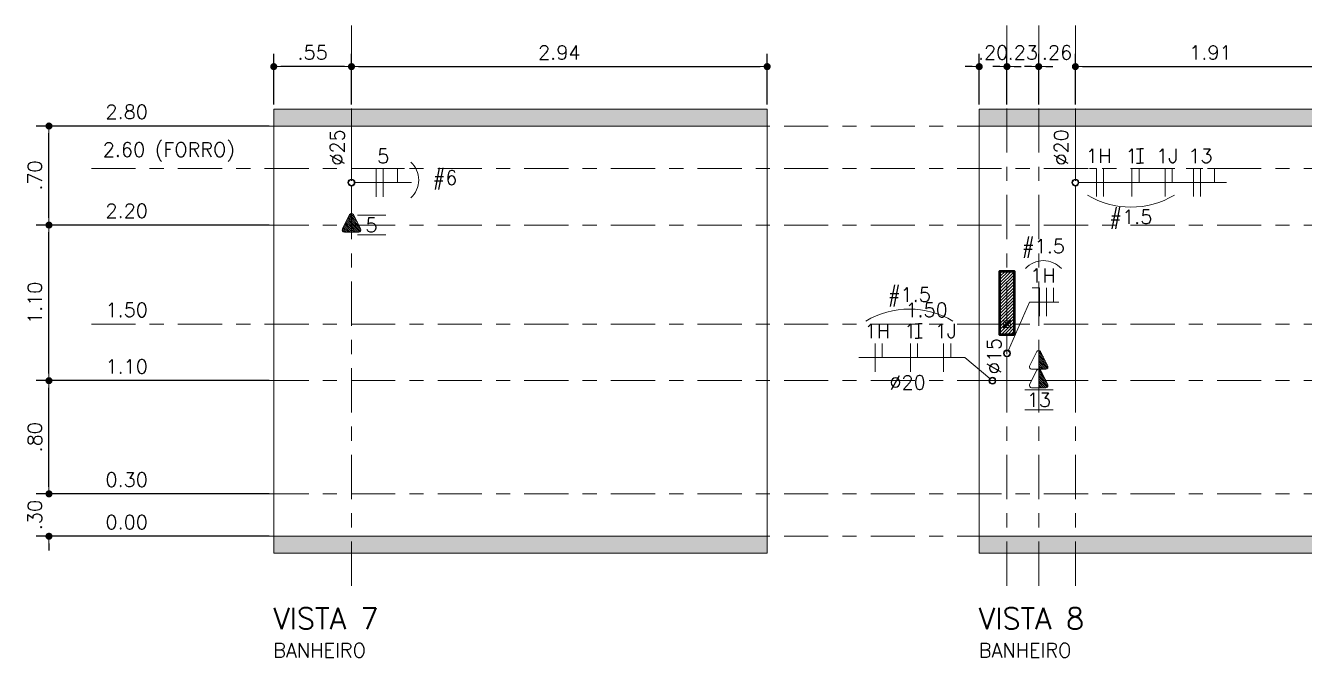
# Model space of a CAD drawing. Extents: x 0 to 175, y -16 to 63.
# Drawn here: x 62.18 to 71.22, y 18.35 to 22.82 of the extents above; entities that cross this region are included whole.
import ezdxf

# ---------------------------------------------------------------- set-up
doc = ezdxf.new("R2010")
doc.units = 0
doc.header["$LTSCALE"] = 0.5
doc.header["$MEASUREMENT"] = 0
doc.header["$PDMODE"] = 34
doc.header["$PDSIZE"] = 0.1
doc.linetypes.add('CENTER', pattern=[2, 1.25, -0.25, 0.25, -0.25])
doc.layers.get('0').update_dxf_attribs({"linetype": 'CONTINUOUS'})
doc.layers.get('DEFPOINTS').update_dxf_attribs({"linetype": 'CONTINUOUS'})
for name, color, linetype, lineweight in [('03', 3, 'CONTINUOUS', 20), ('COT01', 1, 'CONTINUOUS', 9), ('ELE01 - ELETROD', 40, 'CONTINUOUS', 20), ('ELE01 - TOM 127V', 130, 'CONTINUOUS', 15), ('ELE01 - TOM 127V TXT', 130, 'CONTINUOUS', 15), ('ELE01 - TOM 220V', 242, 'CONTINUOUS', 15), ('ELE01 - TOM 220V TXT', 242, 'CONTINUOUS', 15), ('ELE03 - CIRCUITOS', 2, 'CONTINUOUS', 5), ('ELE03 - FASE', 242, 'CONTINUOUS', 20), ('ELE03 - NEUTRO', 141, 'CONTINUOUS', 20), ('ELE03 - RETORNO', 173, 'CONTINUOUS', 20), ('ELE03 - TERRA', 112, 'CONTINUOUS', 20), ('ELV01 - LAMP', 50, 'CONTINUOUS', 50), ('ELV01 - LAMP HATCH', 50, 'CONTINUOUS', 9), ('ELV01 - LAMP TXT', 50, 'CONTINUOUS', 20), ('ELV01 - TXT02', 2, 'CONTINUOUS', 20), ('ELV02 - PAR01', 170, 'CONTINUOUS', 20), ('Simbologia', 122, 'CONTINUOUS', 20), ('TXT02', 2, 'CONTINUOUS', 20), ('TXT05', 4, 'CONTINUOUS', 30)]:
    doc.layers.add(name, color=color, linetype=linetype, lineweight=lineweight)
doc.layers.add('ARQ - HATCH 01', color=172, linetype='CONTINUOUS', transparency=0.6)
doc.layers.add('EIXO REGUA 1', color=250, linetype='CENTER', lineweight=5, transparency=0.1)
doc.layers.add('TXV03', color=2, linetype='CONTINUOUS')
doc.styles.add('ROMANS', font='romans.shx')
doc.styles.get("Standard").update_dxf_attribs({"font": 'romans.shx'})
doc.dimstyles.new('STANDARD 50', dxfattribs={"dimscale": 0.5, "dimtxt": 0.2, "dimasz": 0.1, "dimexe": 0.18, "dimexo": 0.0625, "dimgap": 0.1, "dimtad": 1, "dimrnd": 0.005, "dimzin": 4, "dimdsep": 46, "dimtxsty": 'ROMANS', "dimblk": 'DOT', "dimcen": 0.1, "dimclrt": 3, "dimadec": 0, "dimazin": 0, "dimtfac": 1, "dimtix": 1, "dimtofl": 0, "dimtmove": 0, "dimatfit": 3, "dimldrblk": 'DOT', "dimfxl": 0, "dimtolj": 1, "dimtzin": 13, "dimarcsym": 0})

# ---------------------------------------------------------------- blocks, each defined once
blk = doc.blocks.new('_DOT')
at = {"color": 0, "linetype": 'ByBlock'}
blk.add_line((-0.5, 0), (-1, 0), dxfattribs=at)
at = {"color": 0, "linetype": 'ByBlock', "const_width": 0.5}
blk.add_lwpolyline([(-0.25, 0, 1), (0.25, 0, 1)], format="xyb", close=True, dxfattribs=at)
blk = doc.blocks.new('*D66')
at = {"layer": 'COT01', "color": 0, "lineweight": -2}
for p, q in [((63.9035, 20.307), (62.2552, 20.307)), ((62.3452, 19.557), (62.3452, 20.257)), ((63.9035, 19.507), (62.2552, 19.507))]:
    blk.add_line(p, q, dxfattribs=at)
at = {"layer": 'DEFPOINTS', "color": 0}
for p in [(62.3452, 20.307), (63.9348, 20.307), (63.9348, 19.507)]:
    blk.add_point(p, dxfattribs=at)
at = {"layer": 'COT01', "color": 0, "lineweight": -2, "xscale": 0.05, "yscale": 0.05, "zscale": 0.05}
for p, rotation in [((62.3452, 20.307), 90), ((62.3452, 19.507), 270)]:
    blk.add_blockref('_DOT', p, dxfattribs=dict(at, rotation=rotation))
at = {"layer": 'COT01', "color": 3, "insert": (62.2452, 19.907), "char_height": 0.1, "attachment_point": 5, "rotation": 90, "style": 'ROMANS'}
blk.add_mtext('\\A1;.80', dxfattribs=at)
blk = doc.blocks.new('*D67')
at = {"layer": 'COT01', "color": 0, "lineweight": -2}
for p, q in [((63.9035, 21.407), (62.2552, 21.407)), ((62.3452, 20.357), (62.3452, 21.357)), ((63.9035, 20.307), (62.2552, 20.307))]:
    blk.add_line(p, q, dxfattribs=at)
at = {"layer": 'DEFPOINTS', "color": 0}
for p in [(62.3452, 21.407), (63.9348, 21.407), (63.9348, 20.307)]:
    blk.add_point(p, dxfattribs=at)
at = {"layer": 'COT01', "color": 0, "lineweight": -2, "xscale": 0.05, "yscale": 0.05, "zscale": 0.05}
for p, rotation in [((62.3452, 21.407), 90), ((62.3452, 20.307), 270)]:
    blk.add_blockref('_DOT', p, dxfattribs=dict(at, rotation=rotation))
at = {"layer": 'COT01', "color": 3, "insert": (62.2452, 20.857), "char_height": 0.1, "attachment_point": 5, "rotation": 90, "style": 'ROMANS'}
blk.add_mtext('\\A1;1.10', dxfattribs=at)
blk = doc.blocks.new('*D68')
at = {"layer": 'COT01', "color": 0, "lineweight": -2}
for p, q in [((63.9035, 22.107), (62.2552, 22.107)), ((62.3452, 21.457), (62.3452, 22.057)), ((63.9035, 21.407), (62.2552, 21.407))]:
    blk.add_line(p, q, dxfattribs=at)
at = {"layer": 'DEFPOINTS', "color": 0}
for p in [(62.3452, 22.107), (63.9348, 22.107), (63.9348, 21.407)]:
    blk.add_point(p, dxfattribs=at)
at = {"layer": 'COT01', "color": 0, "lineweight": -2, "xscale": 0.05, "yscale": 0.05, "zscale": 0.05}
for p, rotation in [((62.3452, 22.107), 90), ((62.3452, 21.407), 270)]:
    blk.add_blockref('_DOT', p, dxfattribs=dict(at, rotation=rotation))
at = {"layer": 'COT01', "color": 3, "insert": (62.2452, 21.757), "char_height": 0.1, "attachment_point": 5, "rotation": 90, "style": 'ROMANS'}
blk.add_mtext('\\A1;.70', dxfattribs=at)
blk = doc.blocks.new('*D69')
at = {"layer": 'COT01', "color": 0, "lineweight": -2}
for p, q in [((62.3452, 19.557), (62.3452, 19.607)), ((63.9035, 19.507), (62.2552, 19.507)), ((63.9035, 19.207), (62.2552, 19.207)), ((62.3452, 19.157), (62.3452, 19.107))]:
    blk.add_line(p, q, dxfattribs=at)
at = {"layer": 'DEFPOINTS', "color": 0}
for p in [(63.9348, 19.507), (62.3452, 19.207), (63.9348, 19.207)]:
    blk.add_point(p, dxfattribs=at)
at = {"layer": 'COT01', "color": 0, "lineweight": -2, "xscale": 0.05, "yscale": 0.05, "zscale": 0.05}
for p, rotation in [((62.3452, 19.507), 270), ((62.3452, 19.207), 90)]:
    blk.add_blockref('_DOT', p, dxfattribs=dict(at, rotation=rotation))
at = {"layer": 'COT01', "color": 3, "insert": (62.2452, 19.357), "char_height": 0.1, "attachment_point": 5, "rotation": 90, "style": 'ROMANS'}
blk.add_mtext('\\A1;.30', dxfattribs=at)
blk = doc.blocks.new('*D70')
at = {"layer": 'COT01', "color": 0, "lineweight": -2}
for p, q in [((64.4848, 22.2582), (64.4848, 22.617)), ((67.4248, 22.2582), (67.4248, 22.617)), ((64.5348, 22.527), (67.3748, 22.527))]:
    blk.add_line(p, q, dxfattribs=at)
at = {"layer": 'DEFPOINTS', "color": 0}
for p in [(67.4248, 22.527), (64.4848, 22.227), (67.4248, 22.227)]:
    blk.add_point(p, dxfattribs=at)
at = {"layer": 'COT01', "color": 0, "lineweight": -2, "xscale": 0.05, "yscale": 0.05, "zscale": 0.05, "rotation": 180}
blk.add_blockref('_DOT', (64.4848, 22.527), dxfattribs=at)
at = {"layer": 'COT01', "color": 0, "lineweight": -2, "xscale": 0.05, "yscale": 0.05, "zscale": 0.05}
blk.add_blockref('_DOT', (67.4248, 22.527), dxfattribs=at)
at = {"layer": 'COT01', "color": 3, "insert": (65.9548, 22.627), "char_height": 0.1, "attachment_point": 5, "style": 'ROMANS'}
blk.add_mtext('\\A1;2.94', dxfattribs=at)
blk = doc.blocks.new('*D71')
at = {"layer": 'COT01', "color": 0, "lineweight": -2}
for p, q in [((63.9348, 22.2582), (63.9348, 22.617)), ((64.4848, 22.2582), (64.4848, 22.617)), ((64.4348, 22.527), (63.9848, 22.527))]:
    blk.add_line(p, q, dxfattribs=at)
at = {"layer": 'DEFPOINTS', "color": 0}
for p in [(63.9348, 22.527), (63.9348, 22.227), (64.4848, 22.227)]:
    blk.add_point(p, dxfattribs=at)
at = {"layer": 'COT01', "color": 0, "lineweight": -2, "xscale": 0.05, "yscale": 0.05, "zscale": 0.05, "rotation": 180}
blk.add_blockref('_DOT', (63.9348, 22.527), dxfattribs=at)
at = {"layer": 'COT01', "color": 0, "lineweight": -2, "xscale": 0.05, "yscale": 0.05, "zscale": 0.05}
blk.add_blockref('_DOT', (64.4848, 22.527), dxfattribs=at)
at = {"layer": 'COT01', "color": 3, "insert": (64.2098, 22.627), "char_height": 0.1, "attachment_point": 5, "style": 'ROMANS'}
blk.add_mtext('\\A1;.55', dxfattribs=at)
blk = doc.blocks.new('*D78')
at = {"layer": 'COT01', "color": 0, "lineweight": -2}
for p, q in [((68.9248, 22.2582), (68.9248, 22.617)), ((69.1211, 22.2582), (69.1211, 22.617)), ((68.8748, 22.527), (68.8248, 22.527)), ((69.1711, 22.527), (69.2211, 22.527))]:
    blk.add_line(p, q, dxfattribs=at)
at = {"layer": 'DEFPOINTS', "color": 0}
for p in [(69.1211, 22.527), (68.9248, 22.227), (69.1211, 22.227)]:
    blk.add_point(p, dxfattribs=at)
at = {"layer": 'COT01', "color": 0, "lineweight": -2, "xscale": 0.05, "yscale": 0.05, "zscale": 0.05}
blk.add_blockref('_DOT', (68.9248, 22.527), dxfattribs=at)
at = {"layer": 'COT01', "color": 0, "lineweight": -2, "xscale": 0.05, "yscale": 0.05, "zscale": 0.05, "rotation": 180}
blk.add_blockref('_DOT', (69.1211, 22.527), dxfattribs=at)
at = {"layer": 'COT01', "color": 3, "insert": (69.0229, 22.627), "char_height": 0.1, "attachment_point": 5, "style": 'ROMANS'}
blk.add_mtext('\\A1;.20', dxfattribs=at)
blk = doc.blocks.new('*D72')
at = {"layer": 'COT01', "color": 0, "lineweight": -2}
for p, q in [((69.1211, 22.2582), (69.1211, 22.617)), ((69.3454, 22.2582), (69.3454, 22.617)), ((69.0711, 22.527), (69.0211, 22.527)), ((69.3954, 22.527), (69.4454, 22.527))]:
    blk.add_line(p, q, dxfattribs=at)
at = {"layer": 'DEFPOINTS', "color": 0}
for p in [(69.3454, 22.527), (69.1211, 22.227), (69.3454, 22.227)]:
    blk.add_point(p, dxfattribs=at)
at = {"layer": 'COT01', "color": 0, "lineweight": -2, "xscale": 0.05, "yscale": 0.05, "zscale": 0.05}
blk.add_blockref('_DOT', (69.1211, 22.527), dxfattribs=at)
at = {"layer": 'COT01', "color": 0, "lineweight": -2, "xscale": 0.05, "yscale": 0.05, "zscale": 0.05, "rotation": 180}
blk.add_blockref('_DOT', (69.3454, 22.527), dxfattribs=at)
at = {"layer": 'COT01', "color": 3, "insert": (69.2332, 22.627), "char_height": 0.1, "attachment_point": 5, "style": 'ROMANS'}
blk.add_mtext('\\A1;.23', dxfattribs=at)
blk = doc.blocks.new('*D73')
at = {"layer": 'COT01', "color": 0, "lineweight": -2}
for p, q in [((69.3454, 22.2582), (69.3454, 22.617)), ((69.6049, 22.2582), (69.6049, 22.617)), ((69.2954, 22.527), (69.2454, 22.527)), ((69.6549, 22.527), (69.7049, 22.527))]:
    blk.add_line(p, q, dxfattribs=at)
at = {"layer": 'DEFPOINTS', "color": 0}
for p in [(69.6049, 22.527), (69.3454, 22.227), (69.6049, 22.227)]:
    blk.add_point(p, dxfattribs=at)
at = {"layer": 'COT01', "color": 0, "lineweight": -2, "xscale": 0.05, "yscale": 0.05, "zscale": 0.05}
blk.add_blockref('_DOT', (69.3454, 22.527), dxfattribs=at)
at = {"layer": 'COT01', "color": 0, "lineweight": -2, "xscale": 0.05, "yscale": 0.05, "zscale": 0.05, "rotation": 180}
blk.add_blockref('_DOT', (69.6049, 22.527), dxfattribs=at)
at = {"layer": 'COT01', "color": 3, "insert": (69.4752, 22.627), "char_height": 0.1, "attachment_point": 5, "style": 'ROMANS'}
blk.add_mtext('\\A1;.26', dxfattribs=at)
blk = doc.blocks.new('*D74')
at = {"layer": 'COT01', "color": 0, "lineweight": -2}
for p, q in [((69.6049, 22.2582), (69.6049, 22.617)), ((71.5148, 22.2582), (71.5148, 22.617)), ((69.6549, 22.527), (71.4648, 22.527))]:
    blk.add_line(p, q, dxfattribs=at)
at = {"layer": 'DEFPOINTS', "color": 0}
for p in [(71.5148, 22.527), (69.6049, 22.227), (71.5148, 22.227)]:
    blk.add_point(p, dxfattribs=at)
at = {"layer": 'COT01', "color": 0, "lineweight": -2, "xscale": 0.05, "yscale": 0.05, "zscale": 0.05, "rotation": 180}
blk.add_blockref('_DOT', (69.6049, 22.527), dxfattribs=at)
at = {"layer": 'COT01', "color": 0, "lineweight": -2, "xscale": 0.05, "yscale": 0.05, "zscale": 0.05}
blk.add_blockref('_DOT', (71.5148, 22.527), dxfattribs=at)
at = {"layer": 'COT01', "color": 3, "insert": (70.5598, 22.627), "char_height": 0.1, "attachment_point": 5, "style": 'ROMANS'}
blk.add_mtext('\\A1;1.91', dxfattribs=at)
blk = doc.blocks.new('Fio-TERRA')
at = {"layer": 'ELE03 - TERRA'}
for p, q in [((-0.1, 0.2), (0.1, 0.2)), ((0, 0), (0, 0.2))]:
    blk.add_line(p, q, dxfattribs=at)
blk = doc.blocks.new('Fio-FASE')
at = {"layer": 'ELE03 - FASE'}
blk.add_line((0, -0.2), (0, 0.2), dxfattribs=at)
blk = doc.blocks.new('Fio-NEUTRO')
at = {"layer": 'ELE03 - NEUTRO'}
for p, q in [((0, 0.2), (0.1, 0.2)), ((0, -0.2), (0, 0.2))]:
    blk.add_line(p, q, dxfattribs=at)
blk = doc.blocks.new('Fio-RETORNO')
at = {"layer": 'ELE03 - RETORNO'}
blk.add_line((0, 0), (0, 0.2), dxfattribs=at)
blk = doc.blocks.new('*U182')
at = {"lineweight": 9}
h = blk.add_hatch(dxfattribs=at)
h.set_pattern_fill('ANSI31', color=256, scale=0.075, angle=-90)
h.paths.add_polyline_path([(0, -0.2323, -0.284079), (-0.0134, -0.224), (-0.0641, -0.1225, -0.557537), (-0.0507, -0.1008), (0, -0.1008)])
h = blk.add_hatch(dxfattribs=at)
h.set_pattern_fill('ANSI31', color=256, scale=0.075, angle=-90)
h.paths.add_polyline_path([(0, -0.2323, 0.284079), (0.0134, -0.224), (0.0641, -0.1225, 0.557537), (0.0507, -0.1008), (0, -0.1008)])
blk.add_lwpolyline([(0.0641, -0.1225), (0.0134, -0.224, -0.618034), (-0.0134, -0.224), (-0.0641, -0.1225, -0.557537), (-0.0507, -0.1008), (0.0507, -0.1008, -0.557537)], format="xyb", close=True)
blk = doc.blocks.new('*U183')
at = {"lineweight": 9}
h = blk.add_hatch(dxfattribs=at)
h.set_pattern_fill('ANSI31', color=256, scale=0.075, angle=-90)
h.paths.add_polyline_path([(0, -0.2323, -0.284079), (-0.0134, -0.224), (-0.0641, -0.1225, -0.557537), (-0.0507, -0.1008), (0, -0.1008)])
blk.add_line((0, -0.2323), (0, -0.1008))
blk.add_lwpolyline([(0.0641, -0.1225), (0.0134, -0.224, -0.618034), (-0.0134, -0.224), (-0.0641, -0.1225, -0.557537), (-0.0507, -0.1008), (0.0507, -0.1008, -0.557537)], format="xyb", close=True)

msp = doc.modelspace()

# ---------------------------------------------------------------- hatches: boundary and pattern name
at = {"layer": 'ARQ - HATCH 01'}
h = msp.add_hatch(color=3, dxfattribs=at)
h.dxf.hatch_style = 1
h.paths.add_polyline_path([(67.4248, 22.227), (63.9348, 22.227), (63.9348, 22.107), (67.4248, 22.107)])
h.paths.add_polyline_path([(67.4248, 19.207), (63.9348, 19.207), (63.9348, 19.087), (67.4248, 19.087)])
h = msp.add_hatch(color=3, dxfattribs=at)
h.dxf.hatch_style = 1
h.paths.add_polyline_path([(72.4148, 22.227), (68.9248, 22.227), (68.9248, 22.107), (72.4148, 22.107)])
h.paths.add_polyline_path([(72.4148, 19.207), (68.9248, 19.207), (68.9248, 19.087), (72.4148, 19.087)])
at = {"layer": 'ELV01 - LAMP HATCH'}
h = msp.add_hatch(dxfattribs=at)
h.set_pattern_fill('ANSI31', color=256, scale=0.125)
h.set_pattern_definition([(45, (-22.99356, -30.826567), (-0.0110485435, 0.0110485435), [])])
h.paths.add_polyline_path([(69.1711, 20.632), (69.0711, 20.632), (69.0711, 21.082), (69.1711, 21.082)])

# ---------------------------------------------------------------- linework, layer by layer
at = {"layer": '03', "color": 3}
for points in [[(67.4248, 22.227), (63.9348, 22.227), (63.9348, 22.107), (67.4248, 22.107)], [(72.4148, 22.227), (68.9248, 22.227), (68.9248, 22.107), (72.4148, 22.107)], [(67.4248, 19.207), (63.9348, 19.207), (63.9348, 19.087), (67.4248, 19.087)], [(72.4148, 19.207), (68.9248, 19.207), (68.9248, 19.087), (72.4148, 19.087)]]:
    msp.add_lwpolyline(points, close=True, dxfattribs=at)
at = {"layer": 'EIXO REGUA 1', "ltscale": 0.5}
for p, q in [((64.4848, 18.857), (64.4848, 22.817)), ((69.1211, 18.857), (69.1211, 22.817)), ((69.3454, 18.857), (69.3454, 22.817)), ((69.6049, 18.857), (69.6049, 22.817)), ((62.6448, 21.807), (89.954, 21.807)), ((62.6448, 20.707), (89.954, 20.707)), ((62.6448, 19.207), (89.954, 19.207))]:
    msp.add_line(p, q, dxfattribs=at)
at = {"layer": 'EIXO REGUA 1', "color": 1, "ltscale": 0.5}
for p, q in [((62.6448, 22.107), (89.954, 22.107)), ((62.6448, 21.407), (89.954, 21.407)), ((62.6448, 20.307), (89.954, 20.307)), ((62.6448, 19.507), (89.954, 19.507))]:
    msp.add_line(p, q, dxfattribs=at)
at = {"layer": 'ELE01 - ELETROD'}
for points in [[(64.4848, 22.107), (64.4848, 21.732)], [(69.6049, 22.107), (69.6049, 21.732)], [(64.4848, 21.489), (64.4848, 21.682)], [(69.6049, 21.682), (69.6049, 20.307), (69.395, 20.307)], [(69.1211, 20.5251), (69.1211, 20.632)], [(69.1211, 20.307), (69.1211, 20.4751)], [(68.9929, 20.307), (68.9248, 20.307)], [(69.2952, 20.307), (69.0429, 20.307)]]:
    msp.add_lwpolyline(points, dxfattribs=at)
at = {"layer": 'ELE01 - TOM 127V TXT'}
for points in [[(69.448, 20.242), (69.248, 20.242)], [(69.448, 20.102), (69.248, 20.102)]]:
    msp.add_lwpolyline(points, dxfattribs=at)
at = {"layer": 'ELE01 - TOM 220V TXT'}
for points in [[(64.7279, 21.477), (64.5279, 21.477)], [(64.7279, 21.337), (64.5279, 21.337)]]:
    msp.add_lwpolyline(points, dxfattribs=at)
at = {"layer": 'ELE03 - CIRCUITOS'}
for points in [[(64.9098, 21.707), (64.5098, 21.707)], [(70.6748, 21.7076), (69.6299, 21.7075)], [(69.1311, 20.523), (69.2809, 20.8629), (69.4868, 20.8629)], [(68.9987, 20.3227), (68.8229, 20.4702), (68.0729, 20.4701)]]:
    msp.add_lwpolyline(points, dxfattribs=at)
for centre, radius in [((64.4848, 21.707), 0.025), ((64.4848, 21.707), 0.02), ((69.6049, 21.707), 0.025), ((69.6049, 21.707), 0.02), ((69.1211, 20.5001), 0.025), ((69.1211, 20.5001), 0.02), ((69.0179, 20.3067), 0.025), ((69.0179, 20.3067), 0.02)]:
    msp.add_circle(centre, radius, dxfattribs=at)
at = {"layer": 'ELV01 - LAMP'}
msp.add_lwpolyline([(69.1711, 20.632), (69.0711, 20.632), (69.0711, 21.082), (69.1711, 21.082)], close=True, dxfattribs=at)
at = {"layer": 'ELV01 - LAMP TXT', "color": 1}
for p, q in [((69.0946, 20.7335), (69.1476, 20.6804)), ((69.1476, 20.7335), (69.0946, 20.6804))]:
    msp.add_line(p, q, dxfattribs=at)
msp.add_circle((69.1211, 20.707), 0.025, dxfattribs=at)
at = {"layer": 'ELV02 - PAR01'}
for points in [[(67.4248, 22.107), (63.9348, 22.107), (63.9348, 19.207), (67.4248, 19.207)], [(72.4148, 22.107), (68.9248, 22.107), (68.9248, 19.207), (72.4148, 19.207)]]:
    msp.add_lwpolyline(points, close=True, dxfattribs=at)
at = {"layer": 'Simbologia'}
for centre, radius, start, end in [((64.7888, 21.7253), 0.1713, 312.17105, 47.82895), ((69.9972, 22.137), 0.603, 239.31209, 300.68791), ((69.3786, 20.984), 0.1713, 42.17105, 137.82895), ((68.4306, 20.2097), 0.603, 59.31209, 120.68791)]:
    msp.add_arc(centre, radius, start, end, dxfattribs=at)
at = {"layer": 'TXV03'}
for p, q in [((70.0378, 21.9456), (70.0622, 21.9456)), ((70.0866, 21.9456), (70.0622, 21.9456)), ((70.0379, 21.8456), (70.0623, 21.8456)), ((70.0867, 21.8456), (70.0623, 21.8456)), ((68.4712, 20.708), (68.4956, 20.708)), ((68.52, 20.708), (68.4956, 20.708)), ((68.4712, 20.608), (68.4956, 20.608)), ((68.52, 20.608), (68.4956, 20.608))]:
    msp.add_line(p, q, dxfattribs=at)

# ---------------------------------------------------------------- block references
at = {"layer": 'ELE01 - TOM 127V', "rotation": 180}
for p in [(69.3454, 20.2881), (69.3454, 20.1567)]:
    msp.add_blockref('*U183', p, dxfattribs=at)
at = {"layer": 'ELE01 - TOM 220V', "rotation": 180}
msp.add_blockref('*U182', (64.485, 21.2567), dxfattribs=at)
at = {"layer": 'ELE03 - FASE', "xscale": -0.4999999999999999, "yscale": 0.5, "zscale": 0.5, "rotation": 359.9999999999997}
for p in [(64.6598, 21.707), (64.7098, 21.707), (69.8049, 21.7078), (70.0049, 21.7077), (70.2395, 21.7077), (70.4895, 21.7077), (69.4001, 20.8629), (68.1883, 20.4703), (68.4383, 20.4702), (68.6729, 20.4702)]:
    msp.add_blockref('Fio-FASE', p, dxfattribs=at)
at = {"layer": 'ELE03 - NEUTRO', "xscale": -0.4999999999999999, "yscale": 0.5, "zscale": 0.5, "rotation": 359.9999999999997}
for p in [(69.7549, 21.7078), (70.4395, 21.7077), (69.3501, 20.8629)]:
    msp.add_blockref('Fio-NEUTRO', p, dxfattribs=at)
at = {"layer": 'ELE03 - RETORNO', "xscale": 0.4999999999999999, "yscale": 0.4999999999999999, "zscale": 0.4999999999999999}
for p in [(70.0549, 21.7077), (70.2895, 21.7077), (69.4501, 20.8629), (68.2383, 20.4703), (68.4883, 20.4702), (68.7229, 20.4702)]:
    msp.add_blockref('Fio-RETORNO', p, dxfattribs=at)
at = {"layer": 'ELE03 - TERRA', "xscale": 0.5, "yscale": 0.5, "zscale": 0.5}
for p in [(64.8098, 21.707), (70.5895, 21.7077)]:
    msp.add_blockref('Fio-TERRA', p, dxfattribs=at)

# ---------------------------------------------------------------- texts
at = {"layer": 'ELE01 - TOM 127V TXT', "insert": (69.3467, 20.172), "char_height": 0.1, "attachment_point": 5}
msp.add_mtext_dynamic_manual_height_columns('13', width=0.048591, gutter_width=12.5, heights=[0], dxfattribs=at)
at = {"layer": 'ELE01 - TOM 220V TXT', "insert": (64.6266, 21.407), "char_height": 0.1, "attachment_point": 5}
msp.add_mtext_dynamic_manual_height_columns('5', width=0.048591, gutter_width=12.5, heights=[0], dxfattribs=at)
at = {"layer": 'ELV01 - TXT02', "char_height": 0.1, "attachment_point": 7, "style": 'ROMANS'}
for s, heights, insert in [('2.80', [0.1], (62.7448, 22.157)), ('2.60 (FORRO) ', [0], (62.7255, 21.857)), ('2.20', [0], (62.7448, 21.457)), ('1.50', [0], (62.7448, 20.757)), ('1.50', [0], (68.4025, 20.757)), ('1.10', [0], (62.7448, 20.357)), ('0.30', [0], (62.7448, 19.557)), ('0.00', [0], (62.7448, 19.257))]:
    msp.add_mtext_dynamic_manual_height_columns(s, width=1.036598, gutter_width=0.75, heights=heights, dxfattribs=dict(at, insert=insert))
at = {"layer": 'Simbologia', "char_height": 0.1, "attachment_point": 1, "rotation": 90, "style": 'ROMANS'}
for s, insert in [('%%C25', (64.3348, 21.827)), ('%%C20', (69.4549, 21.827)), ('%%C15', (68.9811, 20.352))]:
    msp.add_mtext_dynamic_manual_height_columns(s, width=0.270792, gutter_width=0.5, heights=[0], dxfattribs=dict(at, insert=insert))
at = {"layer": 'Simbologia', "char_height": 0.1, "style": 'ROMANS'}
for s, width, gutter_width, insert, attachment_point in [('#6', 0.214896, 12.5, (65.1462, 21.7253), 5), ('#1.5', 0.214896, 12.5, (69.9972, 21.4479), 5), ('#1.5', 0.214896, 12.5, (69.3786, 21.2413), 5), ('#1.5', 0.214896, 12.5, (68.4306, 20.8987), 5), ('%%C20', 0.270792, 0.5, (68.2894, 20.3436), 1)]:
    msp.add_mtext_dynamic_manual_height_columns(s, width=width, gutter_width=gutter_width, heights=[0], dxfattribs=dict(at, insert=insert, attachment_point=attachment_point))
at = {"layer": 'TXT02', "style": 'ROMANS'}
for p in [(63.9313, 18.3508), (68.9213, 18.3508)]:
    msp.add_text('BANHEIRO', height=0.1, dxfattribs=at).set_placement(p)
at = {"layer": 'TXT05', "style": 'ROMANS'}
for s, p in [('VISTA 7', (63.9313, 18.5508)), ('VISTA 8', (68.9213, 18.5508))]:
    msp.add_text(s, height=0.15, dxfattribs=at).set_placement(p)
at = {"layer": 'TXV03', "char_height": 0.1, "attachment_point": 5}
for s, insert in [('5', (64.7098, 21.8948)), ('1H', (69.7698, 21.8957)), ('1I', (70.0198, 21.8956)), ('1J', (70.2544, 21.8956)), ('13', (70.4895, 21.8956)), ('1H', (69.3751, 21.0507)), ('1H', (68.2031, 20.6581)), ('1I', (68.4531, 20.658)), ('1J', (68.6878, 20.658))]:
    msp.add_mtext_dynamic_manual_height_columns(s, width=0.214896, gutter_width=12.5, heights=[0], dxfattribs=dict(at, insert=insert))

# ---------------------------------------------------------------- dimensions: what is measured, and where the dimension line sits
at = {"layer": 'COT01'}
for base, p1, p2, picture, middle in [((63.9348, 22.527), (64.4848, 22.227), (63.9348, 22.227), '*D71', (64.2098, 22.627)), ((67.4248, 22.527), (64.4848, 22.227), (67.4248, 22.227), '*D70', (65.9548, 22.627)), ((69.1211, 22.527), (68.9248, 22.227), (69.1211, 22.227), '*D78', (69.0229, 22.627)), ((69.3454, 22.527), (69.1211, 22.227), (69.3454, 22.227), '*D72', (69.2332, 22.627)), ((69.6049, 22.527), (69.3454, 22.227), (69.6049, 22.227), '*D73', (69.4752, 22.627)), ((71.5148, 22.527), (69.6049, 22.227), (71.5148, 22.227), '*D74', (70.5598, 22.627))]:
    dim = msp.add_linear_dim(base=base, p1=p1, p2=p2, dimstyle='STANDARD 50', override={"dimtmove": 1}, dxfattribs=at)
    dim.commit()
    dim.dimension.update_dxf_attribs({"geometry": picture, "text_midpoint": middle})
for base, p1, p2, picture, middle in [((62.3452, 22.107), (63.9348, 21.407), (63.9348, 22.107), '*D68', (62.2452, 21.757)), ((62.3452, 21.407), (63.9348, 20.307), (63.9348, 21.407), '*D67', (62.2452, 20.857)), ((62.3452, 20.307), (63.9348, 19.507), (63.9348, 20.307), '*D66', (62.2452, 19.907))]:
    dim = msp.add_linear_dim(base=base, p1=p1, p2=p2, angle=90, dimstyle='STANDARD 50', dxfattribs=at)
    dim.commit()
    dim.dimension.update_dxf_attribs({"geometry": picture, "text_midpoint": middle})
dim = msp.add_linear_dim(base=(62.3452, 19.207), p1=(63.9348, 19.507), p2=(63.9348, 19.207), angle=90, dimstyle='STANDARD 50', override={"dimtmove": 1}, dxfattribs=at)
dim.commit()
dim.dimension.update_dxf_attribs({"geometry": '*D69', "text_midpoint": (62.2452, 19.357)})

doc.saveas('drawing.dxf')
